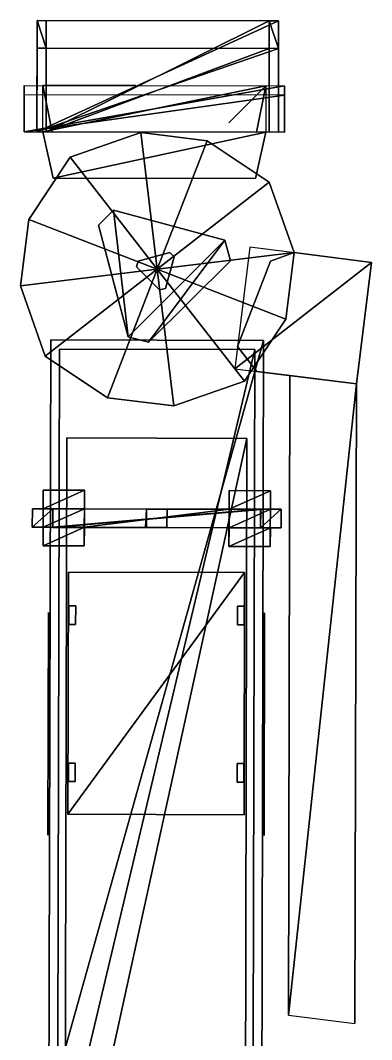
# Model space of a CAD drawing. Header units: millimetres. Extents: x -39 to 131, y -304 to 0.
# Drawn here: x 63.18 to 66.96, y -244.53 to -233.55 of the extents above; entities that cross this region are included whole.
import ezdxf

# ---------------------------------------------------------------- set-up
doc = ezdxf.new("R2010")
doc.units = ezdxf.units.MM
for name, color, linetype in [('MESH09', 7, 'Continuous'), ('MESH10', 7, 'Continuous'), ('MESH137', 7, 'Continuous'), ('MESH138', 7, 'Continuous'), ('MESH165', 7, 'Continuous'), ('MESH166', 7, 'Continuous'), ('MESH207', 7, 'Continuous'), ('MESH208', 7, 'Continuous'), ('MESH209', 7, 'Continuous'), ('MESH210', 7, 'Continuous'), ('MESH211', 7, 'Continuous'), ('MESH212', 7, 'Continuous'), ('MESH334', 7, 'Continuous'), ('MESH335', 7, 'Continuous'), ('MESH336', 7, 'Continuous'), ('MESH337', 7, 'Continuous'), ('MESH338', 7, 'Continuous'), ('MESH339', 7, 'Continuous'), ('MESH340', 7, 'Continuous'), ('MESH341', 7, 'Continuous'), ('MESH342', 7, 'Continuous'), ('MESH435', 7, 'Continuous'), ('MESH436', 7, 'Continuous'), ('MESH479', 7, 'Continuous'), ('MESH480', 7, 'Continuous'), ('MESH481', 7, 'Continuous'), ('MESH482', 7, 'Continuous'), ('MESH483', 7, 'Continuous'), ('MESH484', 7, 'Continuous'), ('MESH61', 7, 'Continuous'), ('MESH62', 7, 'Continuous'), ('MESH63', 7, 'Continuous'), ('MESH64', 7, 'Continuous'), ('MESH65', 7, 'Continuous'), ('MESH66', 7, 'Continuous'), ('TUNNEL2113', 7, 'Continuous'), ('TUNNEL3125', 7, 'Continuous')]:
    doc.layers.add(name, color=color, linetype=linetype)

msp = doc.modelspace()

# ---------------------------------------------------------------- meshes
at = {"layer": 'MESH09'}
mesh = msp.add_polyface(dxfattribs=at)
corners = [(63.484, -239.929, 3.666), (63.479, -242.329, 5.149), (63.484, -239.929, 5.149), (63.479, -242.329, 3.666)]
mesh.append_faces([[corners[k] for k in face] for face in [(0, 1, 2), (0, 3, 1)]])
at = {"layer": 'MESH10'}
mesh = msp.add_polyface(dxfattribs=at)
corners = [(65.812, -239.934, 5.149), (65.806, -242.334, 5.149), (65.806, -242.334, 3.666), (65.812, -239.934, 3.666)]
mesh.append_faces([[corners[k] for k in face] for face in [(0, 1, 2), (0, 2, 3)]])
at = {"layer": 'MESH137'}
mesh = msp.add_polyface(dxfattribs=at)
corners = [(64.451, -236.143, 5.945), (64.434, -236.205, 5.703), (64.434, -236.205, 5.945), (64.451, -236.143, 5.703), (64.451, -236.143, 5.945), (64.791, -236.052, 5.945), (64.451, -236.143, 5.703), (64.791, -236.052, 5.703), (64.791, -236.052, 5.945), (64.837, -236.098, 5.703), (64.791, -236.052, 5.703), (64.837, -236.098, 5.945), (64.837, -236.098, 5.945), (64.745, -236.438, 5.703), (64.837, -236.098, 5.703), (64.745, -236.438, 5.945), (64.682, -236.455, 5.945), (64.745, -236.438, 5.703), (64.745, -236.438, 5.945), (64.682, -236.455, 5.703), (64.434, -236.205, 5.703), (64.682, -236.455, 5.703), (64.682, -236.455, 5.945), (64.434, -236.205, 5.945)]
mesh.append_faces([[corners[k] for k in face] for face in [(0, 1, 2), (3, 1, 0), (4, 5, 6), (5, 7, 6), (8, 9, 10), (8, 11, 9), (12, 13, 14), (12, 15, 13), (16, 17, 18), (16, 19, 17), (20, 21, 22), (20, 22, 23)]])
at = {"layer": 'MESH138'}
mesh = msp.add_polyface(dxfattribs=at)
corners = [(64.342, -236.959, 5.933), (64.184, -235.596, 5.933), (64.022, -235.756, 5.933), (65.385, -235.92, 5.933), (64.184, -235.596, 5.933), (64.342, -236.959, 5.933), (65.385, -235.92, 6.683), (65.385, -235.92, 5.933), (64.184, -235.596, 5.933), (65.385, -235.92, 6.683), (65.444, -236.141, 5.933), (65.385, -235.92, 5.933), (65.444, -236.141, 6.683), (65.444, -236.141, 6.683), (65.385, -235.92, 6.683), (64.562, -237.019, 6.683), (65.385, -235.92, 6.683), (64.342, -236.959, 6.683), (64.562, -237.019, 6.683), (64.184, -235.596, 6.683), (64.342, -236.959, 6.683), (64.184, -235.596, 6.683), (64.184, -235.596, 6.683), (64.184, -235.596, 5.933), (64.022, -235.756, 5.933), (64.022, -235.756, 6.683), (64.022, -235.756, 5.933), (64.342, -236.959, 6.683), (64.022, -235.756, 6.683), (64.342, -236.959, 5.933), (64.342, -236.959, 6.683), (64.342, -236.959, 5.933), (64.562, -237.019, 5.933), (65.385, -235.92, 5.933), (64.342, -236.959, 5.933), (64.562, -237.019, 5.933), (65.444, -236.141, 5.933), (64.562, -237.019, 5.933), (64.562, -237.019, 6.683), (64.562, -237.019, 5.933), (65.444, -236.141, 5.933), (64.562, -237.019, 6.683), (65.444, -236.141, 6.683), (64.342, -236.959, 6.683), (64.184, -235.596, 6.683), (64.022, -235.756, 6.683)]
mesh.append_faces([[corners[k] for k in face] for face in [(0, 1, 2), (3, 4, 5), (6, 7, 8), (9, 10, 11), (9, 12, 10), (13, 14, 15), (16, 17, 18), (14, 19, 20), (21, 6, 8), (22, 23, 24), (22, 24, 25), (26, 27, 28), (26, 29, 27), (30, 31, 32), (33, 34, 35), (36, 3, 37), (38, 39, 40), (30, 32, 41), (38, 40, 42), (43, 44, 45)]])
at = {"layer": 'MESH165'}
mesh = msp.add_polyface(dxfattribs=at)
corners = [(63.462, -233.551, 5.432), (63.462, -233.851, 3.232), (63.362, -233.551, 5.432), (63.462, -233.551, 5.432), (63.46, -234.751, 3.332), (63.462, -233.851, 3.232), (63.462, -233.551, 5.432), (63.46, -234.751, 5.532), (63.46, -234.751, 3.332), (65.862, -233.555, 5.432), (63.46, -234.751, 5.532), (63.462, -233.551, 5.432), (65.862, -233.555, 5.432), (65.86, -234.755, 5.532), (63.46, -234.751, 5.532), (65.862, -233.555, 5.432), (65.86, -234.755, 3.332), (65.86, -234.755, 5.532), (65.862, -233.555, 5.432), (65.862, -233.855, 3.232), (65.86, -234.755, 3.332), (65.862, -233.555, 5.432), (65.962, -233.855, 3.232), (65.862, -233.855, 3.232), (65.962, -233.555, 5.432), (65.962, -233.855, 3.232), (65.862, -233.555, 5.432), (65.862, -233.855, 3.232), (63.46, -234.751, 3.332), (65.86, -234.755, 3.332), (63.462, -233.851, 3.232), (63.362, -233.551, 5.432), (63.462, -233.851, 3.232), (63.362, -233.851, 3.232)]
mesh.append_faces([[corners[k] for k in face] for face in [(0, 1, 2), (3, 4, 5), (6, 7, 8), (9, 10, 11), (12, 13, 14), (15, 16, 17), (18, 19, 20), (21, 22, 23), (24, 25, 26), (27, 28, 29), (27, 30, 28), (31, 32, 33)]])
at = {"layer": 'MESH166'}
mesh = msp.add_polyface(dxfattribs=at)
corners = [(65.962, -233.555, 5.532), (65.962, -233.555, 5.432), (63.362, -233.551, 5.432), (63.362, -233.551, 5.532), (65.962, -233.555, 5.532), (63.362, -233.551, 5.532), (63.36, -234.751, 5.632), (63.362, -233.551, 5.532), (63.36, -234.751, 3.232), (63.36, -234.751, 5.632), (63.362, -233.551, 5.532), (63.362, -233.851, 3.132), (63.36, -234.751, 3.232), (65.962, -233.855, 3.132), (63.36, -234.751, 3.232), (63.362, -233.851, 3.132), (65.96, -234.755, 3.232), (65.962, -233.555, 5.532), (65.96, -234.755, 3.232), (65.962, -233.855, 3.132), (65.962, -233.555, 5.532), (65.96, -234.755, 5.632), (65.96, -234.755, 3.232), (65.96, -234.755, 5.632), (65.962, -233.855, 3.232), (65.962, -233.855, 3.132), (63.362, -233.851, 3.132), (63.362, -233.851, 3.232)]
mesh.append_faces([[corners[k] for k in face] for face in [(0, 1, 2), (0, 2, 3), (4, 5, 6), (7, 8, 9), (10, 11, 12), (13, 14, 15), (13, 16, 14), (17, 18, 19), (20, 21, 22), (4, 6, 23), (24, 25, 26), (24, 26, 27)]])
at = {"layer": 'MESH207'}
mesh = msp.add_polyface(dxfattribs=at)
corners = [(64.656, -236.232, 3.132), (63.451, -237.169, 3.132), (63.183, -236.41, 3.132), (64.121, -237.616, 3.132), (64.835, -237.705, 3.132), (64.121, -237.616, 5.7), (64.121, -237.616, 3.132), (64.835, -237.705, 3.132), (63.451, -237.169, 5.7), (64.121, -237.616, 3.132), (64.121, -237.616, 5.7), (63.451, -237.169, 3.132), (63.183, -236.41, 3.132), (63.451, -237.169, 3.132), (63.451, -237.169, 5.7), (63.183, -236.41, 5.7), (64.656, -236.232, 5.7), (63.183, -236.41, 5.7), (63.451, -237.169, 5.7), (63.272, -235.696, 5.7), (63.719, -235.026, 5.7), (64.478, -234.758, 5.7), (65.192, -234.848, 5.7), (65.192, -234.848, 5.7), (64.478, -234.758, 3.132), (64.478, -234.758, 5.7), (65.192, -234.848, 3.132), (65.862, -235.294, 5.7), (65.192, -234.848, 3.132), (65.192, -234.848, 5.7), (65.862, -235.294, 3.132), (65.862, -235.294, 5.7), (66.13, -236.053, 3.132), (65.862, -235.294, 3.132), (65.862, -235.294, 5.7), (66.13, -236.053, 5.7), (66.13, -236.053, 3.132), (66.13, -236.053, 5.7), (65.862, -235.294, 5.7), (66.041, -236.768, 5.7), (65.594, -237.438, 5.7), (64.835, -237.705, 5.7), (64.121, -237.616, 5.7), (64.835, -237.705, 5.7), (64.835, -237.705, 5.7), (64.835, -237.705, 3.132), (65.594, -237.438, 3.132), (65.594, -237.438, 3.132), (66.041, -236.768, 3.132), (66.13, -236.053, 3.132), (65.862, -235.294, 3.132), (65.192, -234.848, 3.132), (64.478, -234.758, 3.132), (63.719, -235.026, 3.132), (63.272, -235.696, 3.132), (63.272, -235.696, 3.132), (63.183, -236.41, 3.132), (63.183, -236.41, 5.7), (63.272, -235.696, 5.7), (63.719, -235.026, 3.132), (63.272, -235.696, 3.132), (63.272, -235.696, 5.7), (63.719, -235.026, 5.7), (64.478, -234.758, 5.7), (63.719, -235.026, 3.132), (63.719, -235.026, 5.7), (64.478, -234.758, 3.132), (65.594, -237.438, 5.7), (66.041, -236.768, 5.7), (65.594, -237.438, 5.7), (65.594, -237.438, 5.432), (66.041, -236.768, 5.432), (66.041, -236.768, 5.432), (65.594, -237.438, 5.432), (64.656, -236.232, 5.432), (66.13, -236.053, 5.432), (66.13, -236.053, 5.7), (66.041, -236.768, 5.432), (66.13, -236.053, 5.432), (66.041, -236.768, 5.7)]
mesh.append_faces([[corners[k] for k in face] for face in [(0, 1, 2), (0, 3, 1), (4, 3, 0), (5, 6, 7), (8, 9, 10), (8, 11, 9), (12, 13, 14), (12, 14, 15), (16, 17, 18), (16, 19, 17), (16, 20, 19), (16, 21, 20), (22, 21, 16), (23, 24, 25), (23, 26, 24), (27, 28, 29), (27, 30, 28), (31, 32, 33), (34, 35, 36), (37, 38, 16), (38, 22, 16), (37, 16, 39), (39, 16, 40), (40, 16, 41), (41, 16, 42), (16, 18, 42), (5, 7, 43), (44, 45, 46), (47, 4, 0), (48, 47, 0), (49, 48, 0), (49, 0, 50), (50, 0, 51), (51, 0, 52), (0, 53, 52), (0, 54, 53), (0, 2, 54), (55, 56, 57), (55, 57, 58), (59, 60, 61), (59, 61, 62), (63, 64, 65), (63, 66, 64), (44, 46, 67), (68, 69, 70), (68, 70, 71), (72, 73, 74), (75, 72, 74), (76, 77, 78), (76, 79, 77)]])
at = {"layer": 'MESH208'}
mesh = msp.add_polyface(dxfattribs=at)
corners = [(66.085, -237.378, 4.132), (66.085, -237.378, 3.132), (65.728, -237.333, 3.132), (66.085, -237.378, 4.132), (66.07, -244.269, 1.532), (66.085, -237.378, 3.132), (66.07, -244.269, 0.532), (65.728, -237.333, 4.132), (66.085, -237.378, 3.132), (66.085, -237.378, 4.132), (65.728, -237.333, 3.132), (65.728, -237.333, 4.132)]
mesh.append_faces([[corners[k] for k in face] for face in [(0, 1, 2), (3, 4, 5), (5, 4, 6), (7, 8, 9), (7, 10, 8), (0, 2, 11)]])
at = {"layer": 'MESH209'}
mesh = msp.add_polyface(dxfattribs=at)
corners = [(66.964, -236.158, 4.132), (66.964, -236.158, 3.132), (66.13, -236.053, 3.132), (66.964, -236.158, 4.132), (66.8, -237.467, 3.132), (66.964, -236.158, 3.132), (66.8, -237.467, 4.132), (66.964, -236.158, 3.132), (66.8, -237.467, 4.132), (66.964, -236.158, 4.132), (66.8, -237.467, 3.132), (66.8, -237.467, 3.132), (66.784, -244.359, 1.532), (66.8, -237.467, 4.132), (66.784, -244.359, 0.532), (66.13, -236.053, 4.132), (66.964, -236.158, 3.132), (66.964, -236.158, 4.132), (66.13, -236.053, 3.132), (66.13, -236.053, 4.132)]
mesh.append_faces([[corners[k] for k in face] for face in [(0, 1, 2), (3, 4, 5), (3, 6, 4), (7, 8, 9), (7, 10, 8), (11, 12, 13), (11, 14, 12), (15, 16, 17), (15, 18, 16), (0, 2, 19)]])
at = {"layer": 'MESH210'}
mesh = msp.add_polyface(dxfattribs=at)
corners = [(66.8, -237.467, 3.232), (66.07, -244.269, 0.632), (66.784, -244.359, 0.632), (66.8, -237.467, 3.232), (66.085, -237.378, 3.232), (66.07, -244.269, 0.632)]
mesh.append_faces([[corners[k] for k in face] for face in [(0, 1, 2), (3, 4, 5)]])
at = {"layer": 'MESH211'}
mesh = msp.add_polyface(dxfattribs=at)
corners = [(65.52, -237.065, 5.432), (65.728, -237.333, 5.432), (65.728, -237.333, 3.132), (65.52, -237.065, 3.132), (65.877, -236.143, 5.432), (65.52, -237.065, 5.432), (65.52, -237.065, 3.132), (65.877, -236.143, 3.132), (65.877, -236.143, 5.432), (65.877, -236.143, 3.132), (66.13, -236.053, 3.132), (65.877, -236.143, 5.432), (66.13, -236.053, 3.132), (66.13, -236.053, 5.432)]
mesh.append_faces([[corners[k] for k in face] for face in [(0, 1, 2), (0, 2, 3), (4, 5, 6), (4, 6, 7), (8, 9, 10), (11, 12, 13)]])
at = {"layer": 'MESH212'}
mesh = msp.add_polyface(dxfattribs=at)
corners = [(66.964, -236.158, 3.232), (65.49, -237.304, 3.232), (66.8, -237.467, 3.232), (65.654, -235.994, 3.232)]
mesh.append_faces([[corners[k] for k in face] for face in [(0, 1, 2), (0, 3, 1)]])
at = {"layer": 'MESH334'}
mesh = msp.add_polyface(dxfattribs=at)
corners = [(65.989, -238.818, 8.581), (65.768, -239.017, 8.581), (65.989, -239.017, 8.581), (65.768, -238.818, 8.581), (65.989, -238.818, 8.581), (65.768, -238.818, 8.255), (65.768, -238.818, 8.581), (65.989, -238.818, 8.255), (65.989, -238.818, 8.581), (65.989, -239.017, 8.255), (65.989, -238.818, 8.255), (65.989, -239.017, 8.581), (65.768, -239.017, 8.581), (65.989, -239.017, 8.255), (65.989, -239.017, 8.581), (65.768, -239.017, 8.255), (65.768, -238.818, 8.255), (65.768, -239.017, 8.255), (65.768, -239.017, 8.581), (65.768, -238.818, 0.582), (65.768, -239.017, 0.582), (65.768, -238.818, 0.582), (63.532, -239.012, 0.582), (65.768, -239.017, 0.582), (63.533, -238.812, 0.582), (65.768, -238.818, 0.582), (63.533, -238.812, 0.182), (63.533, -238.812, 0.582), (65.768, -238.818, 0.182), (65.768, -238.818, 0.182), (63.532, -239.012, 0.182), (63.533, -238.812, 0.182), (65.768, -239.017, 0.182), (65.989, -238.818, 0.182), (65.989, -239.017, 0.182), (65.989, -239.017, 0.182), (65.989, -238.818, 0.182), (65.989, -239.017, 0.182), (65.768, -239.017, 0.182), (65.989, -238.818, 0.182), (65.768, -238.818, 0.182), (63.532, -239.012, 0.582), (63.532, -239.012, 0.182), (65.768, -239.017, 0.182), (65.768, -239.017, 0.582), (63.311, -239.011, 0.182), (63.311, -239.011, 8.255), (63.311, -239.011, 0.182), (63.532, -239.012, 0.182), (63.312, -238.812, 0.182), (63.311, -239.011, 0.182), (63.311, -239.011, 8.255), (63.312, -238.812, 0.182), (63.533, -238.812, 8.255), (63.533, -238.812, 0.182), (63.312, -238.812, 0.182), (63.312, -238.812, 8.255), (63.312, -238.812, 8.255), (63.311, -239.011, 8.581), (63.311, -239.011, 8.581), (63.532, -239.012, 8.255), (63.532, -239.012, 8.581), (63.533, -238.812, 8.581), (63.532, -239.012, 8.581), (63.532, -239.012, 8.255), (63.533, -238.812, 8.581), (63.311, -239.011, 8.581), (63.532, -239.012, 8.581), (63.312, -238.812, 8.581), (63.533, -238.812, 8.581), (63.312, -238.812, 8.581), (63.533, -238.812, 8.255), (63.532, -239.012, 0.582), (63.533, -238.812, 0.582), (63.312, -238.812, 8.581), (65.768, -238.818, 8.581)]
mesh.append_faces([[corners[k] for k in face] for face in [(0, 1, 2), (0, 3, 1), (4, 5, 6), (4, 7, 5), (8, 9, 10), (8, 11, 9), (12, 13, 14), (12, 15, 13), (16, 17, 18), (19, 17, 16), (19, 20, 17), (21, 22, 23), (21, 24, 22), (25, 26, 27), (25, 28, 26), (29, 30, 31), (29, 32, 30), (33, 32, 29), (33, 34, 32), (10, 35, 36), (10, 9, 35), (15, 37, 13), (15, 38, 37), (7, 39, 40), (7, 40, 5), (41, 42, 43), (41, 43, 44), (31, 30, 45), (46, 47, 48), (49, 50, 51), (31, 45, 52), (53, 54, 55), (53, 55, 56), (49, 51, 57), (57, 51, 58), (59, 46, 60), (46, 48, 60), (59, 60, 61), (62, 63, 64), (65, 66, 67), (65, 68, 66), (69, 56, 70), (69, 53, 56), (62, 64, 71), (71, 64, 72), (71, 72, 73), (57, 58, 74), (16, 18, 75)]])
at = {"layer": 'MESH335'}
mesh = msp.add_polyface(dxfattribs=at)
corners = [(65.874, -239.017, -0.618), (65.873, -239.218, -0.418), (65.428, -239.217, -0.418), (65.428, -239.217, -0.218), (65.428, -239.217, -0.418), (65.873, -239.218, -0.418), (65.873, -239.218, -0.218), (65.874, -239.017, -0.018), (65.428, -239.217, -0.218), (65.873, -239.218, -0.218), (65.874, -239.017, -0.018), (65.429, -239.016, -0.018), (65.428, -239.217, -0.218), (65.874, -238.818, -0.018), (65.429, -239.016, -0.018), (65.874, -239.017, -0.018), (65.429, -238.817, -0.018), (65.875, -238.618, -0.218), (65.429, -238.817, -0.018), (65.874, -238.818, -0.018), (65.875, -238.618, -0.218), (65.43, -238.617, -0.218), (65.429, -238.817, -0.018), (65.875, -238.618, -0.218), (65.43, -238.617, -0.418), (65.43, -238.617, -0.218), (65.875, -238.618, -0.418), (65.875, -238.618, -0.418), (65.429, -238.817, -0.618), (65.43, -238.617, -0.418), (65.875, -238.618, -0.418), (65.874, -238.818, -0.618), (65.429, -238.817, -0.618), (65.874, -239.017, -0.618), (65.428, -239.217, -0.418), (65.429, -239.016, -0.618)]
mesh.append_faces([[corners[k] for k in face] for face in [(0, 1, 2), (3, 4, 5), (3, 5, 6), (7, 8, 9), (10, 11, 12), (13, 14, 15), (13, 16, 14), (17, 18, 19), (20, 21, 22), (23, 24, 25), (23, 26, 24), (27, 28, 29), (30, 31, 32), (33, 34, 35)]])
at = {"layer": 'MESH336'}
mesh = msp.add_polyface(dxfattribs=at)
corners = [(63.872, -239.012, -0.618), (63.871, -239.213, -0.418), (63.427, -239.212, -0.418), (63.427, -239.212, -0.218), (63.427, -239.212, -0.418), (63.871, -239.213, -0.418), (63.871, -239.213, -0.218), (63.872, -239.012, -0.018), (63.427, -239.212, -0.218), (63.871, -239.213, -0.218), (63.872, -239.012, -0.018), (63.427, -239.011, -0.018), (63.427, -239.212, -0.218), (63.872, -238.813, -0.018), (63.427, -239.011, -0.018), (63.872, -239.012, -0.018), (63.428, -238.812, -0.018), (63.873, -238.613, -0.218), (63.428, -238.812, -0.018), (63.872, -238.813, -0.018), (63.428, -238.612, -0.218), (63.873, -238.613, -0.218), (63.428, -238.612, -0.418), (63.428, -238.612, -0.218), (63.873, -238.613, -0.418), (63.873, -238.613, -0.418), (63.428, -238.812, -0.618), (63.428, -238.612, -0.418), (63.872, -238.813, -0.618), (63.872, -239.012, -0.618), (63.427, -239.212, -0.418), (63.427, -239.011, -0.618)]
mesh.append_faces([[corners[k] for k in face] for face in [(0, 1, 2), (3, 4, 5), (3, 5, 6), (7, 8, 9), (10, 11, 12), (13, 14, 15), (13, 16, 14), (17, 18, 19), (17, 20, 18), (21, 22, 23), (21, 24, 22), (25, 26, 27), (25, 28, 26), (29, 30, 31)]])
at = {"layer": 'MESH337'}
mesh = msp.add_polyface(dxfattribs=at)
corners = [(64.54, -238.815, -0.218), (64.528, -239.014, 0.182), (64.54, -238.815, 0.182), (64.54, -238.815, -0.218), (64.539, -239.014, -0.218), (64.528, -239.014, 0.182), (64.528, -239.014, 0.182), (64.539, -239.014, -0.218), (64.761, -239.014, 0.182), (64.761, -239.014, 0.182), (64.539, -239.014, -0.218), (64.761, -239.014, -0.218), (64.762, -238.815, 0.182), (64.761, -239.014, 0.182), (64.761, -239.014, -0.218), (64.762, -238.815, -0.218), (64.762, -238.815, 0.182), (64.762, -238.815, -0.218), (64.54, -238.815, -0.218), (64.54, -238.815, 0.182)]
mesh.append_faces([[corners[k] for k in face] for face in [(0, 1, 2), (3, 4, 5), (6, 7, 8), (9, 10, 11), (12, 13, 14), (12, 14, 15), (16, 17, 18), (16, 18, 19)]])
at = {"layer": 'MESH338'}
mesh = msp.add_polyface(dxfattribs=at)
corners = [(65.429, -238.817, -0.418), (65.429, -239.016, -0.418), (63.872, -239.012, -0.418), (63.872, -239.012, -0.218), (63.872, -239.012, -0.418), (65.429, -239.016, -0.418), (65.429, -239.016, -0.218), (65.429, -238.817, -0.218), (63.872, -239.012, -0.218), (65.429, -239.016, -0.218), (63.872, -238.813, -0.218), (65.429, -238.817, -0.218), (63.872, -238.813, -0.418), (63.872, -238.813, -0.218), (65.429, -238.817, -0.418), (63.872, -238.813, -0.418)]
mesh.append_faces([[corners[k] for k in face] for face in [(0, 1, 2), (3, 4, 5), (3, 5, 6), (7, 8, 9), (7, 10, 8), (11, 12, 13), (11, 14, 12), (0, 2, 15)]])
at = {"layer": 'MESH339'}
mesh = msp.add_polyface(dxfattribs=at)
corners = [(65.875, -238.618, -0.018), (65.873, -239.218, -0.018), (65.873, -239.218, -0.618), (65.875, -238.618, -0.618)]
mesh.append_faces([[corners[k] for k in face] for face in [(0, 1, 2), (0, 2, 3)]])
at = {"layer": 'MESH340'}
mesh = msp.add_polyface(dxfattribs=at)
corners = [(63.873, -238.613, -0.018), (63.871, -239.213, -0.018), (63.871, -239.213, -0.618), (63.873, -238.613, -0.618)]
mesh.append_faces([[corners[k] for k in face] for face in [(0, 1, 2), (0, 2, 3)]])
at = {"layer": 'MESH341'}
mesh = msp.add_polyface(dxfattribs=at)
corners = [(65.43, -238.617, -0.618), (65.428, -239.217, -0.018), (65.43, -238.617, -0.018), (65.428, -239.217, -0.618)]
mesh.append_faces([[corners[k] for k in face] for face in [(0, 1, 2), (0, 3, 1)]])
at = {"layer": 'MESH342'}
mesh = msp.add_polyface(dxfattribs=at)
corners = [(63.428, -238.612, -0.618), (63.427, -239.212, -0.018), (63.428, -238.612, -0.018), (63.427, -239.212, -0.618)]
mesh.append_faces([[corners[k] for k in face] for face in [(0, 1, 2), (0, 3, 1)]])
at = {"layer": 'MESH435'}
mesh = msp.add_polyface(dxfattribs=at)
corners = [(65.77, -238.819, 5.653), (65.769, -239.018, 5.653), (63.531, -239.013, 5.653), (63.531, -239.013, 6.053), (63.531, -239.013, 5.653), (65.769, -239.018, 5.653), (65.769, -239.018, 6.053), (65.77, -238.819, 6.053), (63.531, -239.013, 6.053), (65.769, -239.018, 6.053), (63.532, -238.814, 6.053), (65.77, -238.819, 6.053), (63.532, -238.814, 5.653), (63.532, -238.814, 6.053), (65.77, -238.819, 5.653), (63.532, -238.814, 5.653)]
mesh.append_faces([[corners[k] for k in face] for face in [(0, 1, 2), (3, 4, 5), (3, 5, 6), (7, 8, 9), (7, 10, 8), (11, 12, 13), (11, 14, 12), (0, 2, 15)]])
at = {"layer": 'MESH436'}
mesh = msp.add_polyface(dxfattribs=at)
corners = [(65.77, -238.819, 3.202), (63.531, -239.013, 3.202), (65.769, -239.018, 3.202), (63.532, -238.814, 3.202), (65.77, -238.819, 3.202), (63.532, -238.814, 2.802), (63.532, -238.814, 3.202), (65.77, -238.819, 2.802), (65.77, -238.819, 2.802), (63.531, -239.013, 2.802), (63.532, -238.814, 2.802), (65.769, -239.018, 2.802), (63.531, -239.013, 3.202), (63.531, -239.013, 2.802), (65.769, -239.018, 2.802), (65.769, -239.018, 3.202)]
mesh.append_faces([[corners[k] for k in face] for face in [(0, 1, 2), (0, 3, 1), (4, 5, 6), (4, 7, 5), (8, 9, 10), (8, 11, 9), (12, 13, 14), (12, 14, 15)]])
at = {"layer": 'MESH479'}
mesh = msp.add_polyface(dxfattribs=at)
corners = [(65.8, -236.999, 3.196), (65.781, -245.262, 3.196), (63.49, -245.256, 3.196), (65.8, -236.999, 5.653), (65.781, -245.262, 3.196), (65.8, -236.999, 3.196), (65.781, -245.262, 5.653), (65.8, -236.999, 5.653), (63.49, -245.256, 5.653), (65.781, -245.262, 5.653), (63.509, -236.993, 5.653), (63.509, -236.993, 3.196), (63.49, -245.256, 5.653), (63.509, -236.993, 5.653), (63.49, -245.256, 3.196), (63.509, -236.993, 3.196), (63.49, -245.256, 5.653), (63.49, -245.256, 3.196), (65.781, -245.262, 3.196), (65.781, -245.262, 5.653)]
mesh.append_faces([[corners[k] for k in face] for face in [(0, 1, 2), (3, 4, 5), (3, 6, 4), (7, 8, 9), (7, 10, 8), (11, 12, 13), (11, 14, 12), (0, 2, 15), (16, 17, 18), (16, 18, 19)]])
at = {"layer": 'MESH480'}
mesh = msp.add_polyface(dxfattribs=at)
corners = [(63.702, -241.552, 3.019), (63.701, -241.752, 3.213), (63.702, -241.552, 3.213), (63.701, -241.752, 3.019), (63.701, -241.752, 3.213), (63.701, -241.752, 3.019), (63.773, -241.752, 3.019), (63.773, -241.752, 3.213), (63.774, -241.552, 3.213), (63.773, -241.752, 3.213), (63.773, -241.752, 3.019), (63.774, -241.552, 3.019), (63.774, -241.552, 3.213), (63.774, -241.552, 3.019), (63.702, -241.552, 3.019), (63.702, -241.552, 3.213)]
mesh.append_faces([[corners[k] for k in face] for face in [(0, 1, 2), (0, 3, 1), (4, 5, 6), (4, 6, 7), (8, 9, 10), (8, 10, 11), (12, 13, 14), (12, 14, 15)]])
at = {"layer": 'MESH481'}
mesh = msp.add_polyface(dxfattribs=at)
corners = [(63.705, -240.058, 3.213), (63.777, -240.058, 3.019), (63.777, -240.058, 3.213), (63.705, -240.058, 3.019), (63.705, -239.858, 3.019), (63.705, -240.058, 3.019), (63.705, -240.058, 3.213), (63.705, -239.858, 3.213), (63.778, -239.858, 3.213), (63.705, -239.858, 3.019), (63.705, -239.858, 3.213), (63.778, -239.858, 3.019), (63.778, -239.858, 3.213), (63.777, -240.058, 3.019), (63.778, -239.858, 3.019), (63.777, -240.058, 3.213)]
mesh.append_faces([[corners[k] for k in face] for face in [(0, 1, 2), (0, 3, 1), (4, 5, 6), (4, 6, 7), (8, 9, 10), (8, 11, 9), (12, 13, 14), (12, 15, 13)]])
at = {"layer": 'MESH482'}
mesh = msp.add_polyface(dxfattribs=at)
corners = [(65.519, -239.862, 3.019), (65.519, -240.062, 3.213), (65.519, -239.862, 3.213), (65.519, -240.062, 3.019), (65.519, -240.062, 3.213), (65.519, -240.062, 3.019), (65.591, -240.062, 3.019), (65.591, -240.062, 3.213), (65.591, -239.863, 3.213), (65.591, -240.062, 3.213), (65.591, -240.062, 3.019), (65.591, -239.863, 3.019), (65.591, -239.863, 3.213), (65.591, -239.863, 3.019), (65.519, -239.862, 3.019), (65.519, -239.862, 3.213)]
mesh.append_faces([[corners[k] for k in face] for face in [(0, 1, 2), (0, 3, 1), (4, 5, 6), (4, 6, 7), (8, 9, 10), (8, 10, 11), (12, 13, 14), (12, 14, 15)]])
at = {"layer": 'MESH483'}
mesh = msp.add_polyface(dxfattribs=at)
corners = [(65.515, -241.756, 3.213), (65.587, -241.756, 3.019), (65.587, -241.756, 3.213), (65.515, -241.756, 3.019), (65.515, -241.556, 3.019), (65.515, -241.756, 3.019), (65.515, -241.756, 3.213), (65.515, -241.556, 3.213), (65.588, -241.556, 3.213), (65.515, -241.556, 3.019), (65.515, -241.556, 3.213), (65.588, -241.556, 3.019), (65.588, -241.556, 3.213), (65.587, -241.756, 3.019), (65.588, -241.556, 3.019), (65.587, -241.756, 3.213)]
mesh.append_faces([[corners[k] for k in face] for face in [(0, 1, 2), (0, 3, 1), (4, 5, 6), (4, 6, 7), (8, 9, 10), (8, 11, 9), (12, 13, 14), (12, 15, 13)]])
at = {"layer": 'MESH484'}
mesh = msp.add_polyface(dxfattribs=at)
corners = [(65.597, -239.498, 3.022), (63.693, -242.104, 3.022), (65.591, -242.108, 3.022), (65.597, -239.498, 3.022), (63.699, -239.494, 3.022), (63.693, -242.104, 3.022), (65.597, -239.498, 3.022), (63.699, -239.494, 2.003), (63.699, -239.494, 3.022), (65.597, -239.498, 2.003), (65.597, -239.498, 3.022), (65.591, -242.108, 2.003), (65.597, -239.498, 2.003), (65.591, -242.108, 3.022), (63.693, -242.104, 3.022), (65.591, -242.108, 2.003), (65.591, -242.108, 3.022), (63.693, -242.104, 2.003), (63.699, -239.494, 2.003), (63.693, -242.104, 2.003), (63.693, -242.104, 3.022), (65.597, -239.498, 2.003), (63.693, -242.104, 2.003), (63.699, -239.494, 2.003), (65.591, -242.108, 2.003), (63.699, -239.494, 3.022)]
mesh.append_faces([[corners[k] for k in face] for face in [(0, 1, 2), (3, 4, 5), (6, 7, 8), (6, 9, 7), (10, 11, 12), (10, 13, 11), (14, 15, 16), (14, 17, 15), (18, 19, 20), (21, 22, 23), (21, 24, 22), (18, 20, 25)]])
at = {"layer": 'MESH61'}
mesh = msp.add_polyface(dxfattribs=at)
corners = [(65.725, -234.754, 5.432), (65.725, -234.754, 3.232), (63.525, -234.751, 3.232), (65.825, -234.255, 3.232), (65.725, -234.754, 3.232), (65.725, -234.754, 5.432), (65.825, -234.255, 5.432), (63.525, -234.751, 5.432), (63.425, -234.251, 5.432), (63.525, -234.751, 5.432), (63.525, -234.751, 3.232), (63.425, -234.251, 3.232)]
mesh.append_faces([[corners[k] for k in face] for face in [(0, 1, 2), (3, 4, 5), (3, 5, 6), (0, 2, 7), (8, 9, 10), (8, 10, 11)]])
at = {"layer": 'MESH62'}
mesh = msp.add_polyface(dxfattribs=at)
corners = [(65.825, -234.255, 4.132), (65.825, -234.255, 3.232), (65.425, -234.654, 3.232), (65.825, -234.255, 4.132), (65.425, -234.654, 3.232), (65.425, -234.654, 4.132)]
mesh.append_faces([[corners[k] for k in face] for face in [(0, 1, 2), (3, 4, 5)]])
at = {"layer": 'MESH63'}
mesh = msp.add_polyface(dxfattribs=at)
corners = [(64.425, -234.253, 4.132), (64.425, -234.253, 3.232), (63.425, -234.251, 3.232), (63.425, -234.251, 4.132)]
mesh.append_faces([[corners[k] for k in face] for face in [(0, 1, 2), (0, 2, 3)]])
at = {"layer": 'MESH64'}
mesh = msp.add_polyface(dxfattribs=at)
corners = [(65.825, -234.255, 5.432), (65.825, -234.755, 5.432), (63.425, -234.751, 5.432), (63.425, -234.251, 5.432)]
mesh.append_faces([[corners[k] for k in face] for face in [(0, 1, 2), (0, 2, 3)]])
at = {"layer": 'MESH65'}
mesh = msp.add_polyface(dxfattribs=at)
corners = [(63.225, -234.751, 5.632), (66.025, -234.755, 3.132), (66.025, -234.755, 5.632), (63.225, -234.751, 3.132), (63.225, -234.251, 3.132), (63.225, -234.751, 3.132), (63.225, -234.751, 5.632), (66.025, -234.255, 3.132), (63.225, -234.751, 3.132), (63.225, -234.251, 3.132), (66.025, -234.755, 3.132), (66.025, -234.255, 5.632), (66.025, -234.755, 3.132), (66.025, -234.255, 3.132), (66.025, -234.755, 5.632), (63.225, -234.251, 5.632), (66.025, -234.355, 5.632), (63.225, -234.751, 5.632), (66.025, -234.755, 5.632), (63.225, -234.351, 5.632)]
mesh.append_faces([[corners[k] for k in face] for face in [(0, 1, 2), (0, 3, 1), (4, 5, 6), (7, 8, 9), (7, 10, 8), (11, 12, 13), (11, 14, 12), (4, 6, 15), (16, 17, 18), (16, 19, 17)]])
at = {"layer": 'MESH66'}
mesh = msp.add_polyface(dxfattribs=at)
corners = [(65.825, -234.755, 5.532), (63.534, -235.251, 5.532), (65.714, -235.254, 5.532), (63.425, -234.751, 5.532), (63.425, -234.751, 3.232), (63.534, -235.251, 5.532), (63.425, -234.751, 5.532), (63.534, -235.251, 3.232), (65.825, -234.755, 3.232), (63.534, -235.251, 3.232), (63.425, -234.751, 3.232), (65.714, -235.254, 3.232), (65.825, -234.755, 5.532), (65.714, -235.254, 3.232), (65.825, -234.755, 3.232), (65.714, -235.254, 5.532)]
mesh.append_faces([[corners[k] for k in face] for face in [(0, 1, 2), (0, 3, 1), (4, 5, 6), (4, 7, 5), (8, 9, 10), (8, 11, 9), (12, 13, 14), (12, 15, 13)]])
at = {"layer": 'TUNNEL2113'}
mesh = msp.add_polyface(dxfattribs=at)
corners = [(65.622, -238.054, 5.522), (63.662, -247.017, 5.522), (65.602, -247.021, 5.522), (63.682, -238.049, 5.522), (63.682, -238.049, 3.335), (63.662, -247.017, 5.522), (63.682, -238.049, 5.522), (63.662, -247.017, 3.335), (65.622, -238.054, 3.335), (63.662, -247.017, 3.335), (63.682, -238.049, 3.335), (65.602, -247.021, 3.335), (65.622, -238.054, 5.522), (65.602, -247.021, 3.335), (65.622, -238.054, 3.335), (65.602, -247.021, 5.522)]
mesh.append_faces([[corners[k] for k in face] for face in [(0, 1, 2), (0, 3, 1), (4, 5, 6), (4, 7, 5), (8, 9, 10), (8, 11, 9), (12, 13, 14), (12, 15, 13)]])
at = {"layer": 'TUNNEL3125'}
mesh = msp.add_polyface(dxfattribs=at)
corners = [(65.705, -237.097, 5.579), (63.583, -246.06, 5.579), (65.685, -246.065, 5.579), (63.604, -237.092, 5.579), (63.604, -237.092, 3.26), (63.583, -246.06, 5.579), (63.604, -237.092, 5.579), (63.583, -246.06, 3.26), (65.705, -237.097, 3.26), (63.583, -246.06, 3.26), (63.604, -237.092, 3.26), (65.685, -246.065, 3.26), (65.705, -237.097, 5.579), (65.685, -246.065, 3.26), (65.705, -237.097, 3.26), (65.685, -246.065, 5.579), (63.583, -246.06, 5.579), (65.685, -246.065, 3.26), (65.685, -246.065, 5.579), (63.583, -246.06, 3.26)]
mesh.append_faces([[corners[k] for k in face] for face in [(0, 1, 2), (0, 3, 1), (4, 5, 6), (4, 7, 5), (8, 9, 10), (8, 11, 9), (12, 13, 14), (12, 15, 13), (16, 17, 18), (16, 19, 17)]])

doc.saveas('drawing.dxf')
